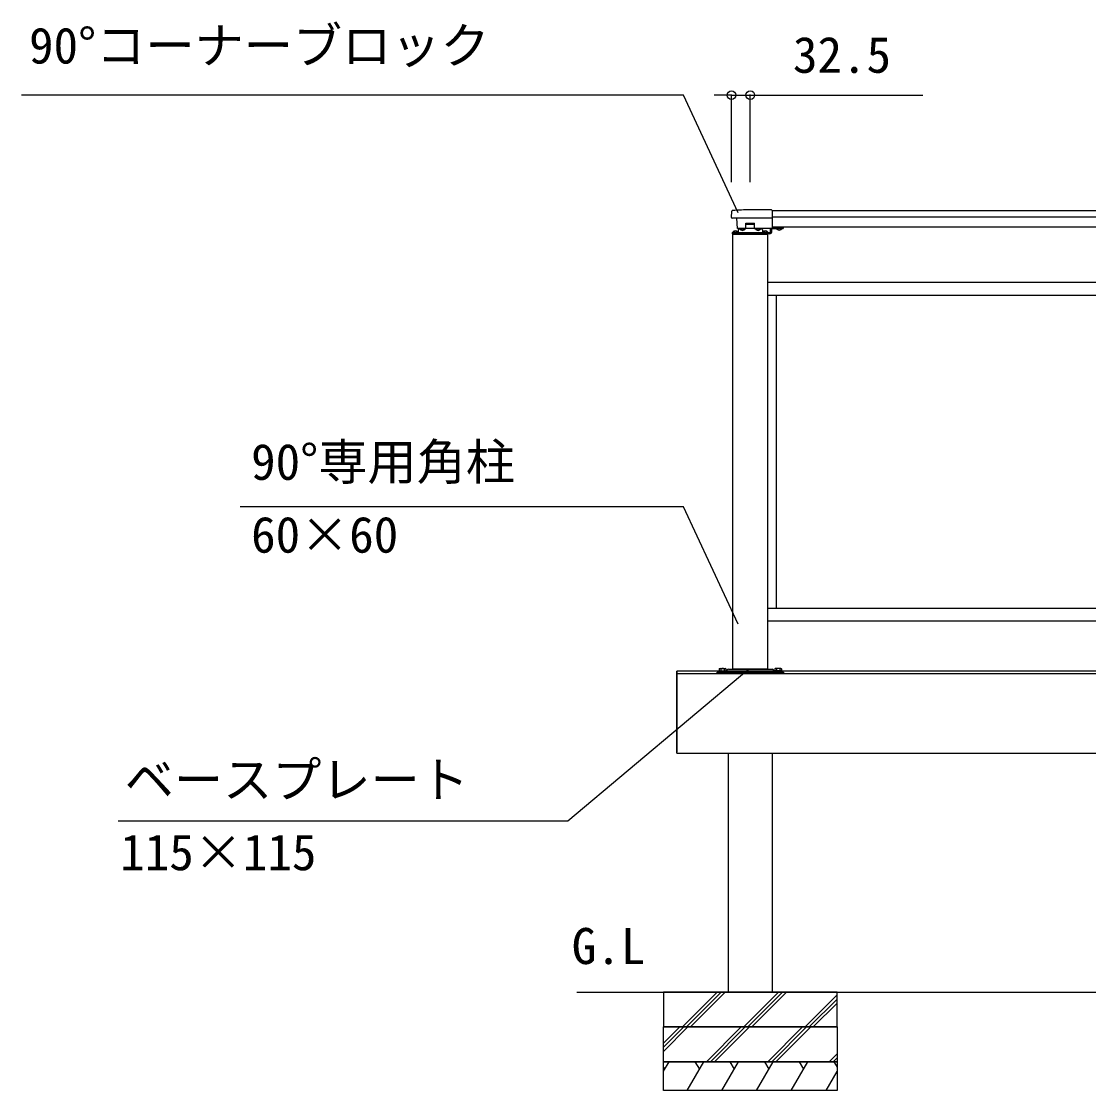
# Model space of a CAD drawing. Units: millimetres, scale not verified. Extents: x -4375 to 4375, y -6498 to 6472.
# Drawn here: x -2358 to -513, y 82 to 1929 of the extents above; entities that cross this region are included whole.
import ezdxf
from ezdxf.enums import TextEntityAlignment as Align

# ---------------------------------------------------------------- set-up
doc = ezdxf.new("R2010")
doc.units = ezdxf.units.MM
doc.header["$LTSCALE"] = 30
for name, color, linetype in [('0-1_USER1', 3, 'Continuous'), ('0-2_YKK_A1', 4, 'Continuous'), ('0-3_YKK_D', 6, 'Continuous')]:
    doc.layers.add(name, color=color, linetype=linetype)
doc.styles.add('ＭＳ ゴシック', font='')
doc.styles.get('ＭＳ ゴシック').set_extended_font_data('MS Gothic')

msp = doc.modelspace()

# ---------------------------------------------------------------- linework, layer by layer
at = {"layer": '0-2_YKK_A1'}
for p, q in [((-1130.5, 1590.36), (-1129.82, 1601.51)), ((-1061.5, 1589.3), (-1129.5, 1589.3)), ((-1120.3, 1571.1), (-1121.25, 1589.3)), ((-1061.5, 1603.4), (-1098, 1603.4)), ((-1060.5, 1602.4), (-1060.5, 1572.03)), ((102, 1601.6), (-1060.5, 1601.6)), ((102, 1591.1), (-1060.5, 1591.1)), ((-1061.5, 1571.1), (-1120.3, 1571.1)), ((-1117, 1571.1), (-1119, 1569.1)), ((-1117, 1571.1), (-1105.5, 1571.1)), ((-1116.25, 1570.59), (-1116.25, 1571.1)), ((-1116.25, 1571.1), (-1106.75, 1571.1)), ((-1105.5, 1578.6), (-1090.5, 1578.6)), ((-1090.5, 1571.1), (-1090.5, 1580.6)), ((-1090.5, 1571.1), (-1079, 1571.1)), ((-1089.25, 1570.59), (-1089.25, 1571.1)), ((-1089.25, 1571.1), (-1079.75, 1571.1)), ((-1079, 1571.1), (-1077, 1569.1)), ((-1063, 1565.1), (-1063, 1571.1)), ((-1063, 1571.1), (-1061, 1571.1)), ((-1060.5, 1571.1), (-1061.5, 1571.1)), ((-1061, 1565.1), (-1061, 1571.1)), ((-1061, 1565.1), (-1061, 1571.1)), ((-1060.5, 1573.6), (-1041, 1573.6)), ((102, 1573.6), (-1060.5, 1573.6)), ((-1060.5, 1571.1), (-1041, 1571.1)), ((-1053.77, 1572.75), (-1053.77, 1573.6)), ((-1053, 1572.3), (-1053.77, 1572.75)), ((-1043, 1572.3), (-1053, 1572.3)), ((-1052.75, 1571), (-1052.75, 1571.1)), ((-1050.89, 1572.75), (-1050.89, 1573.6)), ((-1045.11, 1572.75), (-1045.11, 1573.6)), ((-1043.25, 1571), (-1043.25, 1571.1)), ((-1043, 1572.3), (-1042.23, 1572.75)), ((-1042.23, 1572.75), (-1042.23, 1573.6)), ((-1041, 1573.6), (-1041, 1571.1)), ((-1129, 1564.1), (-1064, 1564.1)), ((-1119.25, 1564.1), (-1128.75, 1564.1)), ((-1119.25, 1564.1), (-1128.75, 1564.1)), ((-1128, 809.6), (-1128, 1561.6)), ((-1120.3, 1564.1), (-1120.3, 1564.1)), ((-1119.25, 1564.61), (-1119.25, 1564.1)), ((-1119.25, 1564.61), (-1119.25, 1564.1)), ((-1119, 1569.1), (-1119, 1564.1)), ((-1077, 1569.1), (-1077, 1564.1)), ((-1067.25, 1564.1), (-1076.75, 1564.1)), ((-1067.25, 1564.1), (-1076.75, 1564.1)), ((-1068, 1561.6), (-1068, 809.6)), ((-1067.25, 1564.61), (-1067.25, 1564.1)), ((-1067.25, 1564.61), (-1067.25, 1564.1)), ((-1067, 1564.1), (-1067, 1562.1)), ((-1067, 1564.1), (-1067, 1562.1)), ((-1063, 1569.1), (-1061, 1569.1)), ((72, 1478.1), (-1068, 1478.1)), ((-1068, 1456.1), (72, 1456.1)), ((-1053, 915.1), (-1053, 1456.1)), ((-1068, 915.1), (72, 915.1)), ((-1068, 893.1), (72, 893.1)), ((1424, 806.6), (-1225, 806.6)), ((-1225, 806.6), (-1225, 666.6)), ((-1225, 664.6), (-1225, 806.6)), ((1424, 801.6), (-1225, 801.6)), ((-1155.5, 804.8), (-1040.5, 804.8)), ((-1155.5, 801.6), (-1155.5, 804.8)), ((-1152.5, 805.8), (-1139.5, 805.8)), ((-1152.5, 804.8), (-1152.5, 805.8)), ((-1140.91, 804.8), (-1152.5, 804.8)), ((-1151, 811), (-1151.77, 810.55)), ((-1151.77, 810.55), (-1151.77, 807)), ((-1151.77, 807), (-1140.23, 807)), ((-1151, 811), (-1141, 811)), ((-1148.89, 810.55), (-1148.89, 807)), ((-1143.11, 810.55), (-1143.11, 807)), ((-1141, 811), (-1140.23, 810.55)), ((-1140.23, 810.55), (-1140.23, 807)), ((-1138.93, 807.75), (-1140.05, 805.8)), ((-1139.5, 804.8), (-1139.5, 805.8)), ((-1135.72, 809.6), (-1060.28, 809.6)), ((-1068, 809.6), (-1128, 809.6)), ((-1057.07, 807.75), (-1055.95, 805.8)), ((-1043.5, 805.8), (-1056.5, 805.8)), ((-1056.5, 804.8), (-1056.5, 805.8)), ((-1055, 811), (-1055.77, 810.55)), ((-1055.77, 810.55), (-1055.77, 807)), ((-1044.23, 807), (-1055.77, 807)), ((-1055.09, 804.8), (-1043.5, 804.8)), ((-1045, 811), (-1055, 811)), ((-1052.89, 810.55), (-1052.89, 807)), ((-1047.11, 810.55), (-1047.11, 807)), ((-1045, 811), (-1044.23, 810.55)), ((-1044.23, 810.55), (-1044.23, 807)), ((-1043.5, 804.8), (-1043.5, 805.8)), ((-1225, 664.6), (1424, 664.6)), ((-1398, 251.6), (1602, 251.6)), ((-948, 251.6), (-1248, 251.6)), ((-1248, 250.94), (-1247.34, 251.6)), ((-1215.41, 191.6), (-1155.41, 251.6)), ((-1208.34, 191.6), (-1148.34, 251.6)), ((-1201.27, 191.6), (-1141.27, 251.6)), ((-1109.35, 191.6), (-1049.35, 251.6)), ((-1102.28, 191.6), (-1042.28, 251.6)), ((-1095.21, 191.6), (-1035.21, 251.6)), ((-1003.28, 191.6), (-948, 246.88)), ((-996.21, 191.6), (-948, 239.81)), ((-989.14, 191.6), (-948, 232.74)), ((-948, 191.6), (-1248, 191.6)), ((-1248, 163.49), (-1219.89, 191.6)), ((-1248, 156.42), (-1212.82, 191.6)), ((-1248, 149.35), (-1205.75, 191.6)), ((-1173.83, 131.6), (-1113.83, 191.6)), ((-1166.76, 131.6), (-1106.76, 191.6)), ((-1159.69, 131.6), (-1099.69, 191.6)), ((-1067.76, 131.6), (-1007.76, 191.6)), ((-1060.69, 131.6), (-1000.69, 191.6)), ((-1053.62, 131.6), (-993.62, 191.6)), ((-1248, 115.06), (-1238.45, 131.6)), ((-1207.28, 81.6), (-1178.41, 131.6)), ((-1193.63, 131.6), (-1186.02, 118.42)), ((-1147.23, 81.6), (-1118.36, 131.6)), ((-1133.59, 131.6), (-1125.97, 118.42)), ((-1087.19, 81.6), (-1058.32, 131.6)), ((-1073.54, 131.6), (-1065.93, 118.42)), ((-1027.14, 81.6), (-998.28, 131.6)), ((-1013.5, 131.6), (-1005.89, 118.42)), ((-961.7, 131.6), (-948, 145.3)), ((-954.63, 131.6), (-948, 138.23)), ((-953.45, 131.6), (-948, 122.16)), ((-1248, 121.77), (-1246.06, 118.42)), ((-967.1, 81.6), (-948, 114.68))]:
    msp.add_line(p, q, dxfattribs=at)
for points in [[(-1116.25, 1570.59), (-1106.75, 1570.59), (-1106.75, 1571.1)], [(-1105.5, 1571.1), (-1105.5, 1580.6), (-1090.5, 1580.6)], [(-1089.25, 1570.59), (-1079.75, 1570.59), (-1079.75, 1571.1)], [(-1129, 1562.1), (-1129, 1564.1), (-1129, 1562.1)], [(-1064, 1562.1), (-1129, 1562.1), (-1129, 1564.1)], [(-1119.25, 1564.61), (-1128.75, 1564.61), (-1128.75, 1564.1)], [(-1119.25, 1564.61), (-1128.75, 1564.61), (-1128.75, 1564.1)], [(-1067.25, 1564.61), (-1076.75, 1564.61), (-1076.75, 1564.1)], [(-1067.25, 1564.61), (-1076.75, 1564.61), (-1076.75, 1564.1)], [(-1040.5, 804.8), (-1040.5, 801.6), (-1155.5, 801.6)], [(-1151.6, 805.8), (-1151.6, 807), (-1140.4, 807), (-1140.4, 805.8)], [(-1044.4, 805.8), (-1044.4, 807), (-1055.6, 807), (-1055.6, 805.8)], [(-1060.5, 664.6), (-1060.5, 251.6), (-1135.5, 251.6), (-1135.5, 664.6)], [(-1248, 251.6), (-1248, 191.6), (-948, 191.6), (-948, 251.6)], [(-1248, 191.6), (-948, 191.6), (-1248, 191.6)], [(-1248, 191.6), (-948, 191.6), (-1248, 191.6)], [(-1248, 191.6), (-948, 191.6), (-1248, 191.6)], [(-1248, 191.6), (-948, 191.6), (-1248, 191.6)], [(-1248, 191.6), (-948, 191.6), (-1248, 191.6)], [(-1248, 191.6), (-948, 191.6), (-1248, 191.6)], [(-1248, 191.6), (-948, 191.6), (-1248, 191.6)], [(-1248, 191.6), (-948, 191.6), (-1248, 191.6)], [(-1248, 191.6), (-948, 191.6), (-1248, 191.6)], [(-948, 191.6), (-1248, 191.6), (-948, 191.6)], [(-948, 191.6), (-948, 131.6), (-1248, 131.6), (-1248, 191.6)]]:
    msp.add_lwpolyline(points, dxfattribs=at)
for points in [[(-1067, 1562.1), (-1129, 1562.1), (-1129, 1561.6), (-1067, 1561.6)], [(-1248, 131.6), (-948, 131.6), (-948, 81.6), (-1248, 81.6)]]:
    msp.add_lwpolyline(points, close=True, dxfattribs=at)
for centre, radius, start, end in [((-1129.5, 1590.3), 1, 176.5, 270), ((-1128.82, 1601.45), 1, 93.52807, 176.5), ((-1098, 1101.6), 501.8, 89.99666, 93.52807), ((-1061.5, 1602.4), 1, 0, 90), ((-1061.5, 1590.3), 1, 270, 0), ((-1111.5, 1573.87), 5.77, 214.65097, 325.34903), ((-1084.5, 1573.87), 5.77, 214.65097, 325.34903), ((-1052.33, 1574.86), 2.56, 235.61708, 304.38292), ((-1048, 1574.5), 5.9, 216.38156, 236.15101), ((-1048, 1581.85), 9.55, 252.41276, 287.58724), ((-1043.67, 1574.86), 2.56, 235.61708, 304.38292), ((-1048, 1574.5), 5.9, 303.84899, 323.61844), ((-1124, 1561.33), 5.77, 34.65097, 145.34903), ((-1124, 1561.33), 5.77, 34.65097, 145.34903), ((-1072, 1561.33), 5.77, 34.65097, 145.34903), ((-1072, 1561.33), 5.77, 34.65097, 145.34903), ((-1064, 1565.1), 1, 270, 0), ((-1064, 1565.1), 3, 270, 0), ((-1064, 1565.1), 1, 270, 0), ((-1064, 1565.1), 3, 270, 0), ((-1048, 1574.5), 5.9, 236.15101, 303.84899), ((-1150.33, 808.44), 2.56, 55.61708, 124.38292), ((-1146, 801.45), 9.55, 72.41276, 107.58724), ((-1141.67, 808.44), 2.56, 55.61708, 124.38292), ((-1135.72, 805.9), 3.7, 90, 149.99999), ((-1060.28, 805.9), 3.7, 30.00001, 90), ((-1054.33, 808.44), 2.56, 55.61708, 124.38292), ((-1050, 801.45), 9.55, 72.41276, 107.58724), ((-1045.67, 808.44), 2.56, 55.61708, 124.38292)]:
    msp.add_arc(centre, radius, start, end, dxfattribs=at)
msp.add_ellipse((-1061.5, 1571.87), major_axis=(-0.01, -19.11), ratio=0.052332, start_param=1.5307646, end_param=1.5795349, dxfattribs=at)
at = {"layer": '0-3_YKK_D'}
for p, q in [((-1130.5, 1801.6), (-1160.5, 1801.6)), ((-1130.5, 1651.6), (-1130.5, 1802.6)), ((-1130.5, 1801.6), (-1098, 1801.6)), ((-1098, 1651.6), (-1098, 1802.6)), ((-1098, 1801.6), (-799.99, 1801.6))]:
    msp.add_line(p, q, dxfattribs=at)
for points in [[(-1119.01, 1598.6), (-1213.67, 1801.6), (-2358.06, 1801.6)], [(-1119.01, 887.55), (-1213.67, 1090.55), (-1979.9, 1090.55)], [(-1100.79, 809.6), (-1413.37, 547.31), (-2190.93, 547.22)]]:
    msp.add_lwpolyline(points, dxfattribs=at)
for centre in [(-1130.5, 1801.6), (-1098, 1801.6)]:
    msp.add_circle(centre, 7.5, dxfattribs=at)

# ---------------------------------------------------------------- texts
at = {"layer": '0-1_USER1', "style": 'ＭＳ ゴシック'}
msp.add_text('G.L', height=62.32, dxfattribs=at).set_placement((-1406.73, 281.6), align=Align.BOTTOM_LEFT)
at = {"layer": '0-3_YKK_D', "style": 'ＭＳ ゴシック'}
for s, p in [('90°コーナーブロック', (-2344.83, 1837.62)), ('32.5', (-1024.28, 1821.6)), ('90°専用角柱', (-1960.94, 1118.29)), ('60×60', (-1960.94, 992.43)), ('ベースプレート', (-2179.46, 569.17)), ('115×115', (-2187.19, 443.7))]:
    msp.add_text(s, height=62.32, dxfattribs=at).set_placement(p, align=Align.BOTTOM_LEFT)

doc.saveas('drawing.dxf')
